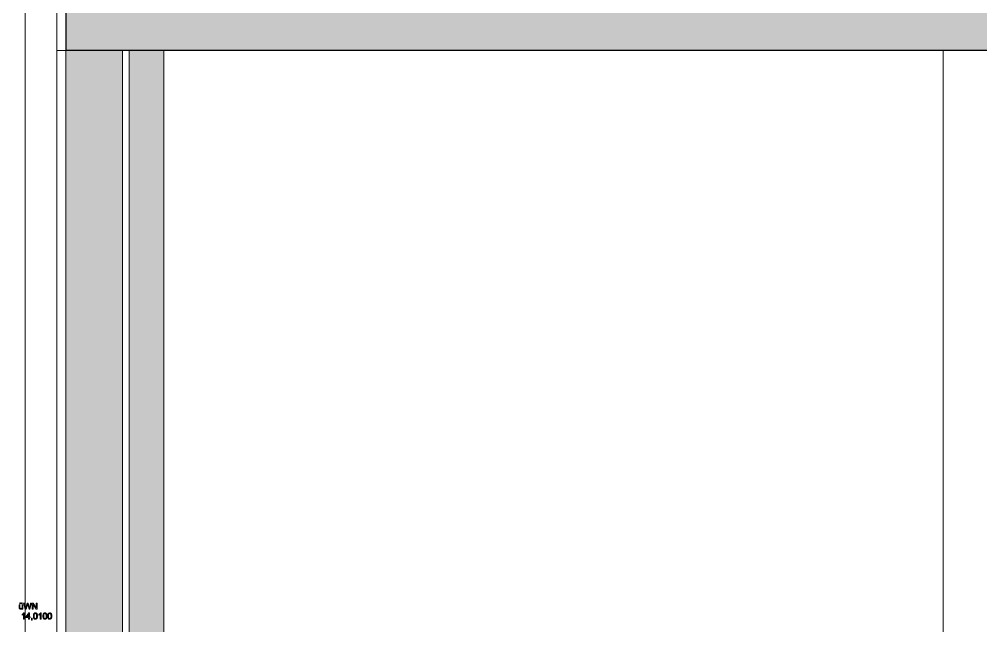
# Model space of a CAD drawing. Header units: metres. Extents: x -0.3 to 19.2, y -7 to 21.5.
# Drawn here: x 0.011 to 3.075, y 0.837 to 2.77 of the extents above; entities that cross this region are included whole.
import ezdxf

# ---------------------------------------------------------------- set-up
doc = ezdxf.new("R2010")
doc.units = ezdxf.units.M
doc.header["$MEASUREMENT"] = 0
for name, color, linetype in [('C_Schnitt C RB_1_110 Wand Aussen', 7, 'Continuous'), ('C_Schnitt C RB_1_120 Wand Innen tragend', 7, 'Continuous'), ('C_Schnitt C RB_1_210 Decke', 7, 'Continuous'), ('C_Schnitt C RB_1_840 Baulinien', 7, 'Continuous'), ('C_Schnitt C RB_1_910 Allgemein Lageplan Höhen', 7, 'Continuous')]:
    doc.layers.add(name, color=color, linetype=linetype)
doc.linetypes.add('Grenze Grundstück', pattern='A,0,[1,415_260415_PP_VA_RB_2_3 Schn C1.Shx,S=0.00031746,R=0,X=0,Y=0],-0.04,0', length=0.04)

msp = doc.modelspace()

# ---------------------------------------------------------------- hatches: boundary and pattern name
at = {"layer": 'C_Schnitt C RB_1_110 Wand Aussen', "linetype": 'Continuous', "lineweight": 0, "true_color": 0x000000}
msp.add_hatch(color=18, dxfattribs=at).paths.add_polyline_path([(0.3394, -0.1), (0.3394, 2.67), (0.1594, 2.67), (0.1594, -0.1)])
at = {"layer": 'C_Schnitt C RB_1_110 Wand Aussen', "linetype": 'Continuous', "lineweight": 0, "true_color": 0x0b100b}
msp.add_hatch(color=88, dxfattribs=at).paths.add_polyline_path([(0.3615, -0.31), (0.4715, -0.31), (0.4715, 2.67), (0.3615, 2.67)])
at = {"layer": 'C_Schnitt C RB_1_210 Decke', "linetype": 'Continuous', "lineweight": 0, "true_color": 0x000000}
msp.add_hatch(color=18, dxfattribs=at).paths.add_polyline_path([(0.1594, 2.87), (0.1594, 2.67), (8.04, 2.67), (8.04, 2.865), (7.89, 2.865), (7.89, 2.87)])

# ---------------------------------------------------------------- linework, layer by layer
at = {"layer": 'C_Schnitt C RB_1_110 Wand Aussen', "color": 7, "linetype": 'Continuous', "lineweight": 18, "ltscale": 1000}
for p, q in [((0.1305, 2.67), (0.1305, -0.31)), ((0.1305, 2.67), (0.1305, 2.67)), ((0.1319, 2.67), (0.1594, 2.67)), ((0.1594, 2.67), (0.1594, -0.1)), ((0.3394, 2.67), (0.3394, -0.1))]:
    msp.add_line(p, q, dxfattribs=at)
at = {"layer": 'C_Schnitt C RB_1_110 Wand Aussen', "color": 1, "linetype": 'Continuous', "lineweight": 13, "ltscale": 1000, "flags": 128}
msp.add_lwpolyline([(0.3615, -0.31), (0.4715, -0.31), (0.4715, 2.67), (0.3615, 2.67)], close=True, dxfattribs=at)
at = {"layer": 'C_Schnitt C RB_1_120 Wand Innen tragend', "color": 7, "linetype": 'Continuous', "lineweight": 18, "ltscale": 1000}
msp.add_line((2.955, -0.31), (2.955, 2.67), dxfattribs=at)
at = {"layer": 'C_Schnitt C RB_1_210 Decke', "color": 7, "linetype": 'Continuous', "lineweight": 13, "ltscale": 1000}
for q in [(0.1305, 2.87), (0.1319, 2.67)]:
    msp.add_line((0.1305, 2.67), q, dxfattribs=at)
at = {"layer": 'C_Schnitt C RB_1_210 Decke', "color": 7, "linetype": 'Continuous', "lineweight": 25, "ltscale": 1000}
for p, q in [((0.1594, 2.87), (0.1594, 2.67)), ((0.3394, 2.67), (0.1594, 2.67)), ((6.655, 2.67), (0.3394, 2.67))]:
    msp.add_line(p, q, dxfattribs=at)
at = {"layer": 'C_Schnitt C RB_1_840 Baulinien', "color": 86, "linetype": 'Grenze Grundstück', "lineweight": 13, "ltscale": 1000, "true_color": 0x107f01}
msp.add_line((0.03, -6.95), (0.03, 5.91), dxfattribs=at)
at = {"layer": 'C_Schnitt C RB_1_910 Allgemein Lageplan Höhen', "color": 7, "linetype": 'Continuous', "lineweight": 13, "ltscale": 1000}
for p, q in [((0.0132, 0.9042), (0.0108, 0.9042)), ((0.0108, 0.9042), (0.0108, 0.8954)), ((0.0108, 0.8954), (0.0108, 0.8941)), ((0.0108, 0.8941), (0.0109, 0.8932)), ((0.0109, 0.8932), (0.0112, 0.8922)), ((0.0112, 0.8922), (0.0116, 0.8914)), ((0.0116, 0.8914), (0.0123, 0.8907)), ((0.0123, 0.8907), (0.0133, 0.8902)), ((0.0153, 0.9098), (0.0128, 0.9098)), ((0.0128, 0.9098), (0.0128, 0.907)), ((0.0128, 0.907), (0.0153, 0.907)), ((0.0132, 0.8963), (0.0132, 0.9042)), ((0.0132, 0.8948), (0.0132, 0.8963)), ((0.0133, 0.8938), (0.0132, 0.8948)), ((0.0137, 0.8929), (0.0133, 0.8938)), ((0.0133, 0.8902), (0.0144, 0.8898)), ((0.0143, 0.8923), (0.0137, 0.8929)), ((0.0151, 0.8919), (0.0143, 0.8923)), ((0.0144, 0.8898), (0.0156, 0.8897)), ((0.0161, 0.8918), (0.0151, 0.8919)), ((0.0153, 0.907), (0.0153, 0.9098)), ((0.0156, 0.8897), (0.017, 0.8898)), ((0.0172, 0.8919), (0.0161, 0.8918)), ((0.017, 0.8898), (0.0182, 0.8903)), ((0.0181, 0.8923), (0.0172, 0.8919)), ((0.0203, 0.9098), (0.0178, 0.9098)), ((0.0178, 0.9098), (0.0178, 0.907)), ((0.0178, 0.907), (0.0203, 0.907)), ((0.0189, 0.893), (0.0181, 0.8923)), ((0.0182, 0.8903), (0.0192, 0.891)), ((0.0195, 0.8938), (0.0189, 0.893)), ((0.0192, 0.891), (0.0201, 0.8921)), ((0.0197, 0.8946), (0.0195, 0.8938)), ((0.0198, 0.8955), (0.0197, 0.8946)), ((0.0199, 0.8966), (0.0198, 0.8955)), ((0.0223, 0.9042), (0.0199, 0.9042)), ((0.0199, 0.9042), (0.0199, 0.8966)), ((0.0201, 0.8921), (0.0201, 0.89)), ((0.0201, 0.89), (0.0223, 0.89)), ((0.0203, 0.907), (0.0203, 0.9098)), ((0.0223, 0.89), (0.0223, 0.9042)), ((0.0273, 0.9096), (0.0246, 0.9096)), ((0.0246, 0.9096), (0.0298, 0.89)), ((0.0302, 0.8968), (0.0273, 0.9096)), ((0.0298, 0.89), (0.0325, 0.89)), ((0.0306, 0.8954), (0.0302, 0.8968)), ((0.0308, 0.8941), (0.0306, 0.8954)), ((0.0311, 0.8927), (0.0308, 0.8941)), ((0.0315, 0.8945), (0.0311, 0.8927)), ((0.0318, 0.8958), (0.0315, 0.8945)), ((0.032, 0.8964), (0.0318, 0.8958)), ((0.0357, 0.9096), (0.032, 0.8964)), ((0.0325, 0.89), (0.0366, 0.905)), ((0.0388, 0.9096), (0.0357, 0.9096)), ((0.0366, 0.905), (0.0369, 0.906)), ((0.0369, 0.906), (0.0372, 0.9073)), ((0.0372, 0.9073), (0.0374, 0.9065)), ((0.0374, 0.9065), (0.0378, 0.905)), ((0.0378, 0.905), (0.0419, 0.89)), ((0.0416, 0.8997), (0.0388, 0.9096)), ((0.0421, 0.8979), (0.0416, 0.8997)), ((0.0419, 0.89), (0.0445, 0.89)), ((0.0426, 0.8961), (0.0421, 0.8979)), ((0.0429, 0.8944), (0.0426, 0.8961)), ((0.0432, 0.8927), (0.0429, 0.8944)), ((0.0434, 0.894), (0.0432, 0.8927)), ((0.0438, 0.8955), (0.0434, 0.894)), ((0.0441, 0.897), (0.0438, 0.8955)), ((0.0472, 0.9096), (0.0441, 0.897)), ((0.0445, 0.89), (0.0498, 0.9096)), ((0.0498, 0.9096), (0.0472, 0.9096)), ((0.0549, 0.9096), (0.0522, 0.9096)), ((0.0522, 0.9096), (0.0522, 0.89)), ((0.0522, 0.89), (0.0547, 0.89)), ((0.0547, 0.89), (0.0547, 0.9054)), ((0.0547, 0.9054), (0.065, 0.89)), ((0.0652, 0.8942), (0.0549, 0.9096)), ((0.065, 0.89), (0.0677, 0.89)), ((0.0677, 0.9096), (0.0652, 0.9096)), ((0.0652, 0.9096), (0.0652, 0.8942)), ((0.0677, 0.89), (0.0677, 0.9096)), ((0.0209, 0.874), (0.0196, 0.8734)), ((0.0196, 0.8734), (0.0196, 0.871)), ((0.0196, 0.871), (0.0204, 0.8713)), ((0.0204, 0.8713), (0.0212, 0.8718)), ((0.0221, 0.8748), (0.0209, 0.874)), ((0.0212, 0.8718), (0.0221, 0.8723)), ((0.0231, 0.8757), (0.0221, 0.8748)), ((0.0221, 0.8723), (0.023, 0.8728)), ((0.023, 0.8728), (0.0238, 0.8734)), ((0.0241, 0.8766), (0.0231, 0.8757)), ((0.0238, 0.8734), (0.0244, 0.8739)), ((0.0248, 0.8774), (0.0241, 0.8766)), ((0.0244, 0.8739), (0.0244, 0.8586)), ((0.0244, 0.8586), (0.0268, 0.8586)), ((0.0253, 0.8783), (0.0248, 0.8774)), ((0.0268, 0.8783), (0.0253, 0.8783)), ((0.0268, 0.8586), (0.0268, 0.8783)), ((0.0412, 0.8782), (0.0322, 0.8655)), ((0.0322, 0.8655), (0.0322, 0.8633)), ((0.0322, 0.8633), (0.0407, 0.8633)), ((0.0346, 0.8655), (0.0407, 0.8743)), ((0.0407, 0.8655), (0.0346, 0.8655)), ((0.0407, 0.8743), (0.0407, 0.8655)), ((0.0407, 0.8633), (0.0407, 0.8586)), ((0.0407, 0.8586), (0.0432, 0.8586)), ((0.0432, 0.8782), (0.0412, 0.8782)), ((0.0432, 0.8655), (0.0432, 0.8782)), ((0.0458, 0.8655), (0.0432, 0.8655)), ((0.0432, 0.8586), (0.0432, 0.8633)), ((0.0432, 0.8633), (0.0458, 0.8633)), ((0.0458, 0.8633), (0.0458, 0.8655)), ((0.0523, 0.8613), (0.0496, 0.8613)), ((0.0496, 0.8613), (0.0496, 0.8586)), ((0.0496, 0.8586), (0.0509, 0.8586)), ((0.0509, 0.8586), (0.0508, 0.8575)), ((0.0522, 0.8572), (0.0523, 0.8586)), ((0.0523, 0.8586), (0.0523, 0.8613)), ((0.0561, 0.8714), (0.0559, 0.8699)), ((0.0559, 0.8699), (0.0559, 0.8683)), ((0.0559, 0.8683), (0.056, 0.8662)), ((0.056, 0.8662), (0.0562, 0.8643)), ((0.0563, 0.8727), (0.0561, 0.8714)), ((0.0562, 0.8643), (0.0566, 0.8627)), ((0.0566, 0.8739), (0.0563, 0.8727)), ((0.0572, 0.8752), (0.0566, 0.8739)), ((0.0566, 0.8627), (0.0571, 0.8614)), ((0.0571, 0.8614), (0.0578, 0.8603)), ((0.0579, 0.8763), (0.0572, 0.8752)), ((0.0578, 0.8603), (0.0587, 0.8594)), ((0.0587, 0.8771), (0.0579, 0.8763)), ((0.0584, 0.8705), (0.0587, 0.8723)), ((0.0584, 0.8683), (0.0584, 0.8705)), ((0.0584, 0.866), (0.0584, 0.8683)), ((0.0587, 0.8642), (0.0584, 0.866)), ((0.0598, 0.8778), (0.0587, 0.8771)), ((0.0587, 0.8723), (0.0591, 0.8738)), ((0.059, 0.8628), (0.0587, 0.8642)), ((0.0587, 0.8594), (0.0598, 0.8587)), ((0.0595, 0.8618), (0.059, 0.8628)), ((0.0591, 0.8738), (0.0596, 0.8749)), ((0.0603, 0.8609), (0.0595, 0.8618)), ((0.0596, 0.8749), (0.0603, 0.8757)), ((0.0609, 0.8782), (0.0598, 0.8778)), ((0.0598, 0.8587), (0.0609, 0.8584)), ((0.0603, 0.8757), (0.0612, 0.8761)), ((0.0612, 0.8604), (0.0603, 0.8609)), ((0.0623, 0.8783), (0.0609, 0.8782)), ((0.0609, 0.8584), (0.0623, 0.8582)), ((0.0612, 0.8761), (0.0623, 0.8763)), ((0.0623, 0.8602), (0.0612, 0.8604)), ((0.0633, 0.8782), (0.0623, 0.8783)), ((0.0623, 0.8763), (0.0633, 0.8761)), ((0.0633, 0.8604), (0.0623, 0.8602)), ((0.0623, 0.8582), (0.0636, 0.8584)), ((0.0642, 0.878), (0.0633, 0.8782)), ((0.0633, 0.8761), (0.0643, 0.8756)), ((0.0643, 0.8609), (0.0633, 0.8604)), ((0.0636, 0.8584), (0.0648, 0.8588)), ((0.0651, 0.8776), (0.0642, 0.878)), ((0.0643, 0.8756), (0.0651, 0.8747)), ((0.0651, 0.8618), (0.0643, 0.8609)), ((0.0648, 0.8588), (0.0659, 0.8594)), ((0.0658, 0.8772), (0.0651, 0.8776)), ((0.0651, 0.8747), (0.0656, 0.8737)), ((0.0656, 0.8628), (0.0651, 0.8618)), ((0.0656, 0.8737), (0.0659, 0.8723)), ((0.0659, 0.8642), (0.0656, 0.8628)), ((0.0665, 0.8766), (0.0658, 0.8772)), ((0.0659, 0.8723), (0.0661, 0.8705)), ((0.0661, 0.866), (0.0659, 0.8642)), ((0.0659, 0.8594), (0.0667, 0.8603)), ((0.0661, 0.8705), (0.0662, 0.8683)), ((0.0662, 0.8683), (0.0661, 0.866)), ((0.067, 0.8758), (0.0665, 0.8766)), ((0.0667, 0.8603), (0.0674, 0.8614)), ((0.0675, 0.875), (0.067, 0.8758)), ((0.0674, 0.8614), (0.068, 0.8627)), ((0.0679, 0.874), (0.0675, 0.875)), ((0.0683, 0.8729), (0.0679, 0.874)), ((0.068, 0.8627), (0.0683, 0.8638)), ((0.0685, 0.8716), (0.0683, 0.8729)), ((0.0683, 0.8638), (0.0685, 0.8651)), ((0.0686, 0.8701), (0.0685, 0.8716)), ((0.0685, 0.8651), (0.0687, 0.8666)), ((0.0687, 0.8683), (0.0686, 0.8701)), ((0.0687, 0.8666), (0.0687, 0.8683)), ((0.0743, 0.874), (0.073, 0.8734)), ((0.073, 0.8734), (0.073, 0.871)), ((0.073, 0.871), (0.0738, 0.8713)), ((0.0738, 0.8713), (0.0746, 0.8718)), ((0.0755, 0.8748), (0.0743, 0.874)), ((0.0746, 0.8718), (0.0755, 0.8723)), ((0.0765, 0.8757), (0.0755, 0.8748)), ((0.0755, 0.8723), (0.0764, 0.8728)), ((0.0764, 0.8728), (0.0772, 0.8734)), ((0.0774, 0.8766), (0.0765, 0.8757)), ((0.0772, 0.8734), (0.0778, 0.8739)), ((0.0782, 0.8774), (0.0774, 0.8766)), ((0.0778, 0.8739), (0.0778, 0.8586)), ((0.0778, 0.8586), (0.0802, 0.8586)), ((0.0787, 0.8783), (0.0782, 0.8774)), ((0.0802, 0.8783), (0.0787, 0.8783)), ((0.0802, 0.8586), (0.0802, 0.8783)), ((0.0866, 0.8714), (0.0864, 0.8699)), ((0.0864, 0.8699), (0.0864, 0.8683)), ((0.0864, 0.8683), (0.0865, 0.8662)), ((0.0865, 0.8662), (0.0867, 0.8643)), ((0.0868, 0.8727), (0.0866, 0.8714)), ((0.0867, 0.8643), (0.0871, 0.8627)), ((0.0871, 0.8739), (0.0868, 0.8727)), ((0.0877, 0.8752), (0.0871, 0.8739)), ((0.0871, 0.8627), (0.0876, 0.8614)), ((0.0876, 0.8614), (0.0883, 0.8603)), ((0.0884, 0.8763), (0.0877, 0.8752)), ((0.0883, 0.8603), (0.0892, 0.8594)), ((0.0892, 0.8771), (0.0884, 0.8763)), ((0.0889, 0.8683), (0.089, 0.8705)), ((0.0889, 0.866), (0.0889, 0.8683)), ((0.0892, 0.8642), (0.0889, 0.866)), ((0.089, 0.8705), (0.0892, 0.8723)), ((0.0903, 0.8778), (0.0892, 0.8771)), ((0.0892, 0.8723), (0.0896, 0.8738)), ((0.0895, 0.8628), (0.0892, 0.8642)), ((0.0892, 0.8594), (0.0903, 0.8587)), ((0.09, 0.8618), (0.0895, 0.8628)), ((0.0896, 0.8738), (0.0901, 0.8749)), ((0.0908, 0.8609), (0.09, 0.8618)), ((0.0901, 0.8749), (0.0909, 0.8757)), ((0.0915, 0.8782), (0.0903, 0.8778)), ((0.0903, 0.8587), (0.0915, 0.8584)), ((0.0918, 0.8604), (0.0908, 0.8609)), ((0.0909, 0.8757), (0.0917, 0.8761)), ((0.0928, 0.8783), (0.0915, 0.8782)), ((0.0915, 0.8584), (0.0928, 0.8582)), ((0.0917, 0.8761), (0.0928, 0.8763)), ((0.0928, 0.8602), (0.0918, 0.8604)), ((0.0938, 0.8782), (0.0928, 0.8783)), ((0.0928, 0.8763), (0.0938, 0.8761)), ((0.0939, 0.8604), (0.0928, 0.8602)), ((0.0928, 0.8582), (0.0942, 0.8584)), ((0.0947, 0.878), (0.0938, 0.8782)), ((0.0938, 0.8761), (0.0948, 0.8756)), ((0.0948, 0.8609), (0.0939, 0.8604)), ((0.0942, 0.8584), (0.0953, 0.8588)), ((0.0956, 0.8776), (0.0947, 0.878)), ((0.0948, 0.8756), (0.0956, 0.8747)), ((0.0956, 0.8618), (0.0948, 0.8609)), ((0.0953, 0.8588), (0.0964, 0.8594)), ((0.0963, 0.8772), (0.0956, 0.8776)), ((0.0956, 0.8747), (0.0961, 0.8737)), ((0.0961, 0.8628), (0.0956, 0.8618)), ((0.0961, 0.8737), (0.0964, 0.8723)), ((0.0964, 0.8642), (0.0961, 0.8628)), ((0.097, 0.8766), (0.0963, 0.8772)), ((0.0964, 0.8723), (0.0967, 0.8705)), ((0.0967, 0.866), (0.0964, 0.8642)), ((0.0964, 0.8594), (0.0972, 0.8603)), ((0.0967, 0.8705), (0.0967, 0.8683)), ((0.0967, 0.8683), (0.0967, 0.866)), ((0.0975, 0.8758), (0.097, 0.8766)), ((0.0972, 0.8603), (0.0979, 0.8614)), ((0.098, 0.875), (0.0975, 0.8758)), ((0.0979, 0.8614), (0.0985, 0.8627)), ((0.0984, 0.874), (0.098, 0.875)), ((0.0988, 0.8729), (0.0984, 0.874)), ((0.0985, 0.8627), (0.0988, 0.8638)), ((0.099, 0.8716), (0.0988, 0.8729)), ((0.0988, 0.8638), (0.099, 0.8651)), ((0.0992, 0.8701), (0.099, 0.8716)), ((0.099, 0.8651), (0.0992, 0.8666)), ((0.0992, 0.8683), (0.0992, 0.8701)), ((0.0992, 0.8666), (0.0992, 0.8683)), ((0.1018, 0.8714), (0.1017, 0.8699)), ((0.1017, 0.8699), (0.1017, 0.8683)), ((0.1017, 0.8683), (0.1017, 0.8662)), ((0.1017, 0.8662), (0.102, 0.8643)), ((0.1021, 0.8727), (0.1018, 0.8714)), ((0.102, 0.8643), (0.1024, 0.8627)), ((0.1024, 0.8739), (0.1021, 0.8727)), ((0.1029, 0.8752), (0.1024, 0.8739)), ((0.1024, 0.8627), (0.1029, 0.8614)), ((0.1036, 0.8763), (0.1029, 0.8752)), ((0.1029, 0.8614), (0.1036, 0.8603)), ((0.1045, 0.8771), (0.1036, 0.8763)), ((0.1036, 0.8603), (0.1045, 0.8594)), ((0.1041, 0.8683), (0.1042, 0.8705)), ((0.1042, 0.866), (0.1041, 0.8683)), ((0.1042, 0.8705), (0.1044, 0.8723)), ((0.1044, 0.8642), (0.1042, 0.866)), ((0.1044, 0.8723), (0.1048, 0.8738)), ((0.1048, 0.8628), (0.1044, 0.8642)), ((0.1055, 0.8778), (0.1045, 0.8771)), ((0.1045, 0.8594), (0.1055, 0.8587)), ((0.1048, 0.8738), (0.1054, 0.8749)), ((0.1053, 0.8618), (0.1048, 0.8628)), ((0.1061, 0.8609), (0.1053, 0.8618)), ((0.1054, 0.8749), (0.1061, 0.8757)), ((0.1067, 0.8782), (0.1055, 0.8778)), ((0.1055, 0.8587), (0.1067, 0.8584)), ((0.1061, 0.8757), (0.107, 0.8761)), ((0.107, 0.8604), (0.1061, 0.8609)), ((0.1081, 0.8783), (0.1067, 0.8782)), ((0.1067, 0.8584), (0.1081, 0.8582)), ((0.107, 0.8761), (0.108, 0.8763)), ((0.1081, 0.8602), (0.107, 0.8604)), ((0.108, 0.8763), (0.1091, 0.8761)), ((0.1091, 0.8782), (0.1081, 0.8783)), ((0.1091, 0.8604), (0.1081, 0.8602)), ((0.1081, 0.8582), (0.1094, 0.8584)), ((0.11, 0.878), (0.1091, 0.8782)), ((0.1091, 0.8761), (0.11, 0.8756)), ((0.11, 0.8609), (0.1091, 0.8604)), ((0.1094, 0.8584), (0.1106, 0.8588)), ((0.1108, 0.8776), (0.11, 0.878)), ((0.11, 0.8756), (0.1108, 0.8747)), ((0.1108, 0.8618), (0.11, 0.8609)), ((0.1106, 0.8588), (0.1116, 0.8594)), ((0.1116, 0.8772), (0.1108, 0.8776)), ((0.1108, 0.8747), (0.1113, 0.8737)), ((0.1113, 0.8628), (0.1108, 0.8618)), ((0.1113, 0.8737), (0.1117, 0.8723)), ((0.1117, 0.8642), (0.1113, 0.8628)), ((0.1122, 0.8766), (0.1116, 0.8772)), ((0.1116, 0.8594), (0.1125, 0.8603)), ((0.1117, 0.8723), (0.1119, 0.8705)), ((0.1119, 0.866), (0.1117, 0.8642)), ((0.1119, 0.8705), (0.112, 0.8683)), ((0.112, 0.8683), (0.1119, 0.866)), ((0.1128, 0.8758), (0.1122, 0.8766)), ((0.1125, 0.8603), (0.1132, 0.8614)), ((0.1133, 0.875), (0.1128, 0.8758)), ((0.1132, 0.8614), (0.1137, 0.8627)), ((0.1137, 0.874), (0.1133, 0.875)), ((0.114, 0.8729), (0.1137, 0.874)), ((0.1137, 0.8627), (0.1141, 0.8638)), ((0.1143, 0.8716), (0.114, 0.8729)), ((0.1141, 0.8638), (0.1143, 0.8651)), ((0.1144, 0.8701), (0.1143, 0.8716)), ((0.1143, 0.8651), (0.1144, 0.8666)), ((0.1145, 0.8683), (0.1144, 0.8701)), ((0.1144, 0.8666), (0.1145, 0.8683)), ((0.0501, 0.8561), (0.0494, 0.8557)), ((0.0494, 0.8557), (0.0501, 0.8547)), ((0.0505, 0.8567), (0.0501, 0.8561)), ((0.0501, 0.8547), (0.0511, 0.8553)), ((0.0508, 0.8575), (0.0505, 0.8567)), ((0.0511, 0.8553), (0.0518, 0.8561)), ((0.0518, 0.8561), (0.0522, 0.8572))]:
    msp.add_line(p, q, dxfattribs=at)

doc.saveas('drawing.dxf')
